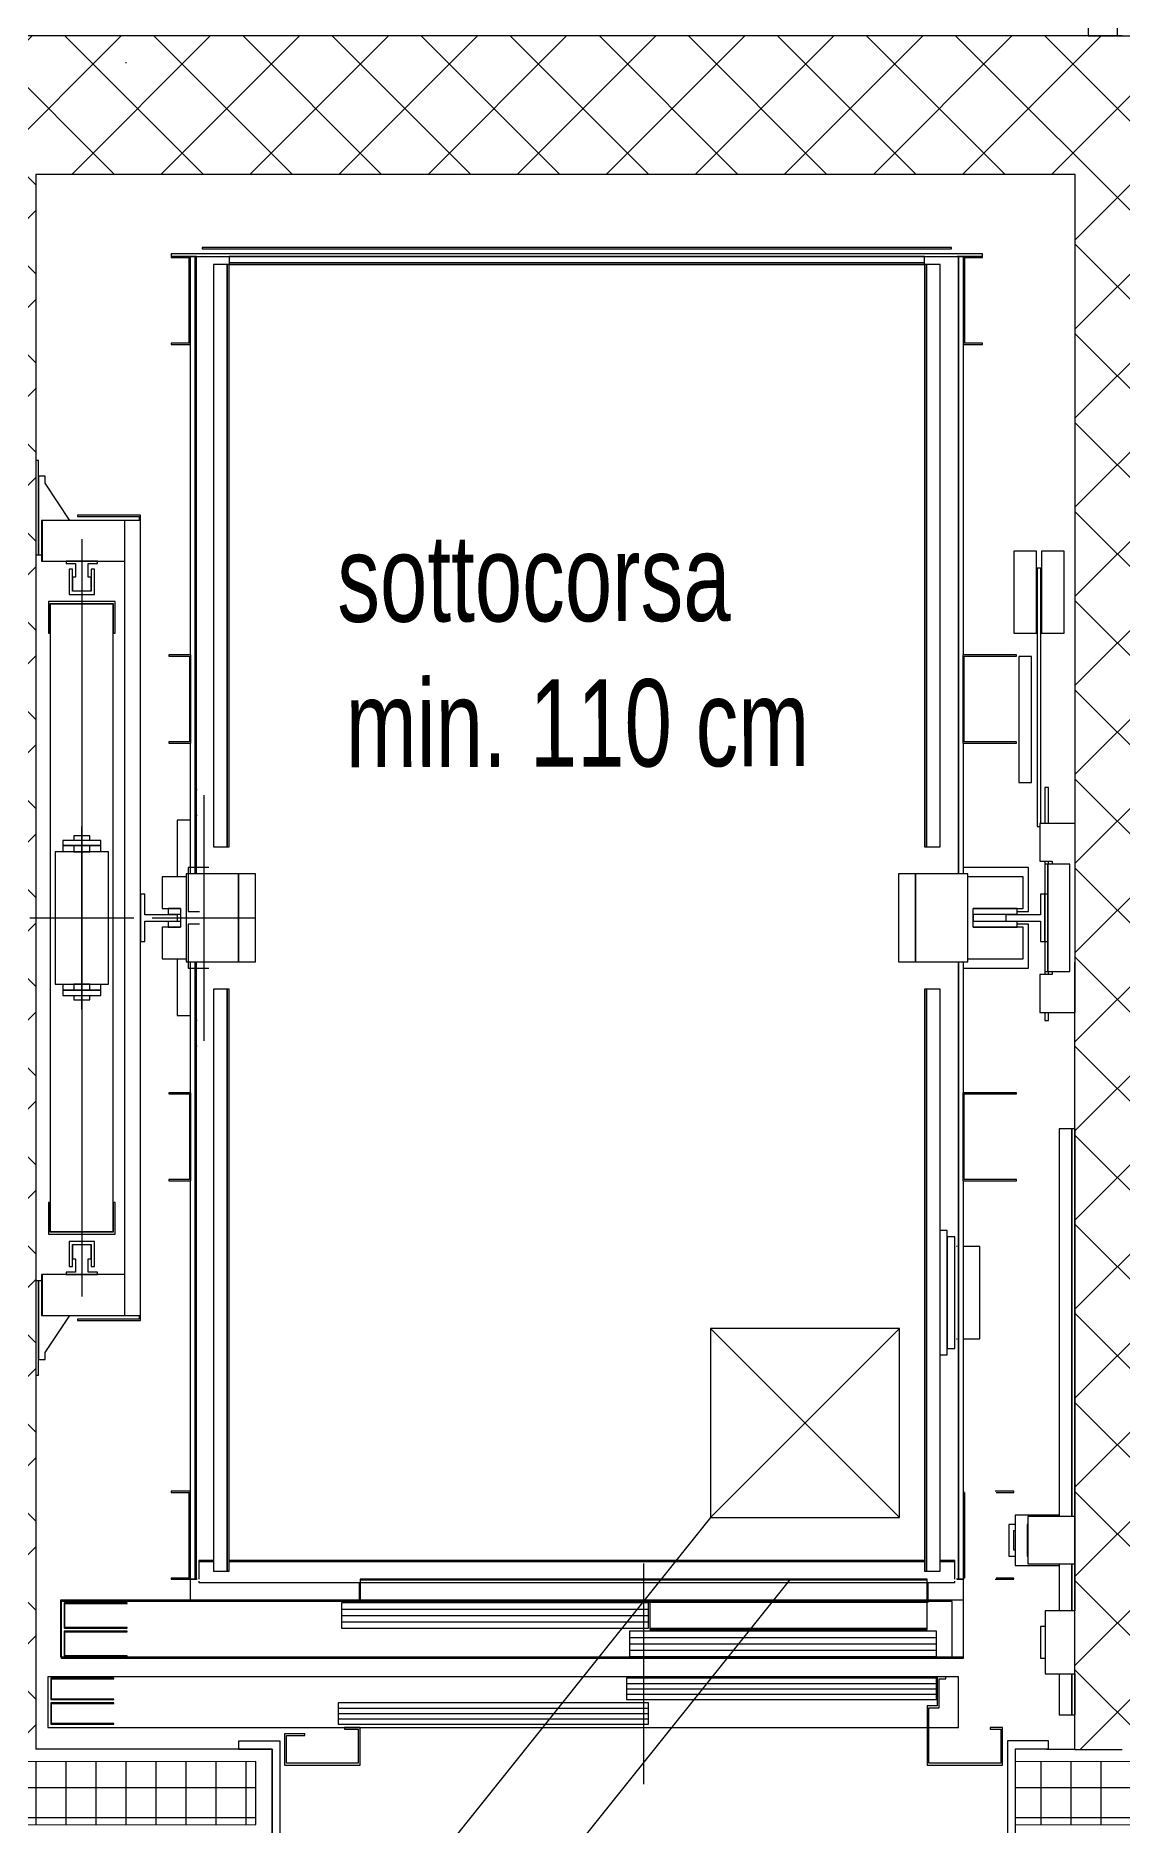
# Model space of a CAD drawing. Header units: millimetres. Extents: x -3782782348 to 131293, y -36553 to 57271.
# Drawn here: x 93692.6 to 93865.1, y 38409 to 38693 of the extents above; entities that cross this region are included whole.
import ezdxf

# ---------------------------------------------------------------- set-up
doc = ezdxf.new("R2010")
doc.units = ezdxf.units.MM
doc.header["$LTSCALE"] = 0.01
doc.layers.add('X_Ascensori', color=8, linetype='Continuous')
doc.layers.add('X_MURI', color=8, linetype='Continuous')
doc.styles.add('QUOTE', font='simplex.shx', dxfattribs={"width": 0.7})

# ---------------------------------------------------------------- blocks, each defined once
blk = doc.blocks.new('A$C7C63278F')
at = {"layer": 'X_Ascensori'}
for p, q in [((42367.25, 21653.65, 0), (42367.25, 21653.25, 0)), ((42496.05, 21653.65, 0), (42367.25, 21653.65, 0)), ((42367.25, 21653.25, 0), (42367.25, 21653.05, 0)), ((42370.25, 21653.25, 0), (42367.25, 21653.25, 0)), ((42367.25, 21653.25, 0), (42496.05, 21653.25, 0)), ((42367.25, 21653.05, 0), (42370.05, 21653.05, 0)), ((42370.05, 21653.05, 0), (42370.05, 21639.45, 0)), ((42370.25, 21639.25, 0), (42370.25, 21653.25, 0)), ((42371.05, 21653.25, 0), (42370.25, 21653.25, 0)), ((42370.25, 21653.25, 0), (42370.25, 21590, 0)), ((42371.05, 21555.25, 0), (42371.05, 21653.25, 0)), ((42371.25, 21653.25, 0), (42371.05, 21653.25, 0)), ((42371.05, 21653.25, 0), (42371.05, 21555.25, 0)), ((42371.25, 21555.25, 0), (42371.25, 21653.25, 0)), ((42372.15, 21654.65, 0), (42372.15, 21654.45, 0)), ((42491.15, 21654.65, 0), (42372.15, 21654.65, 0)), ((42372.15, 21654.45, 0), (42491.15, 21654.45, 0)), ((42486.85, 21653.25, 0), (42376.45, 21653.25, 0)), ((42376.45, 21653.25, 0), (42376.45, 21652.25, 0)), ((42486.85, 21652.25, 0), (42486.85, 21653.25, 0)), ((42491.15, 21654.45, 0), (42491.15, 21654.65, 0)), ((42492.25, 21653.25, 0), (42492.05, 21653.25, 0)), ((42493.05, 21653.25, 0), (42492.25, 21653.25, 0)), ((42492.25, 21653.25, 0), (42492.25, 21555.25, 0)), ((42492.25, 21555.25, 0), (42492.25, 21653.25, 0)), ((42496.05, 21653.25, 0), (42493.05, 21653.25, 0)), ((42493.05, 21653.25, 0), (42493.05, 21639.25, 0)), ((42493.05, 21590, 0), (42493.05, 21653.25, 0)), ((42493.25, 21653.05, 0), (42496.05, 21653.05, 0)), ((42493.25, 21639.45, 0), (42493.25, 21653.05, 0)), ((42496.05, 21653.25, 0), (42496.05, 21653.65, 0)), ((42496.05, 21653.05, 0), (42496.05, 21653.25, 0)), ((42376.15, 21651.95, 0), (42373.95, 21651.95, 0)), ((42373.95, 21651.95, 0), (42373.95, 21559.55, 0)), ((42376.15, 21559.55, 0), (42376.15, 21651.95, 0)), ((42376.45, 21651.95, 0), (42376.15, 21651.95, 0)), ((42376.15, 21651.95, 0), (42376.15, 21559.55, 0)), ((42376.45, 21652.25, 0), (42486.85, 21652.25, 0)), ((42486.85, 21652.25, 0), (42376.45, 21652.25, 0)), ((42376.45, 21652.25, 0), (42376.45, 21651.95, 0)), ((42376.45, 21559.55, 0), (42376.45, 21651.95, 0)), ((42376.45, 21651.95, 0), (42486.85, 21651.95, 0)), ((42486.85, 21651.95, 0), (42486.85, 21652.25, 0)), ((42487.15, 21651.95, 0), (42486.85, 21651.95, 0)), ((42486.85, 21651.95, 0), (42486.85, 21559.55, 0)), ((42489.35, 21651.95, 0), (42487.15, 21651.95, 0)), ((42487.15, 21651.95, 0), (42487.15, 21559.55, 0)), ((42487.15, 21559.55, 0), (42487.15, 21651.95, 0)), ((42489.35, 21559.55, 0), (42489.35, 21651.95, 0)), ((42367.25, 21639.45, 0), (42367.25, 21639.25, 0)), ((42370.05, 21639.45, 0), (42367.25, 21639.45, 0)), ((42367.25, 21639.25, 0), (42370.25, 21639.25, 0)), ((42493.05, 21639.25, 0), (42496.05, 21639.25, 0)), ((42496.05, 21639.45, 0), (42493.25, 21639.45, 0)), ((42496.05, 21639.25, 0), (42496.05, 21639.45, 0)), ((42345.75, 21620.85, 0), (42345.75, 21605.85, 0)), ((42346.15, 21620.85, 0), (42345.75, 21620.85, 0)), ((42346.15, 21605.85, 0), (42346.15, 21620.85, 0)), ((42347.25, 21618.35, 0), (42346.15, 21618.35, 0)), ((42346.15, 21618.35, 0), (42346.15, 21605.85, 0)), ((42347.25, 21617.25, 0), (42347.25, 21618.35, 0)), ((42351.16, 21611.35, 0), (42347.25, 21617.25, 0)), ((42346.65, 21611.35, 0), (42346.65, 21604.85, 0)), ((42346.75, 21611.35, 0), (42346.65, 21611.35, 0)), ((42359.85, 21611.35, 0), (42346.75, 21611.35, 0)), ((42346.75, 21611.35, 0), (42346.75, 21604.85, 0)), ((42352.35, 21612.15, 0), (42352.35, 21611.95, 0)), ((42362.35, 21612.15, 0), (42352.35, 21612.15, 0)), ((42352.35, 21611.95, 0), (42362.15, 21611.95, 0)), ((42362.35, 21611.35, 0), (42359.85, 21611.35, 0)), ((42359.85, 21611.35, 0), (42359.85, 21485.15, 0)), ((42362.15, 21611.95, 0), (42362.15, 21611.35, 0)), ((42362.35, 21611.35, 0), (42362.35, 21612.15, 0)), ((42362.35, 21485.15, 0), (42362.35, 21611.35, 0)), ((42353.05, 21608.35, 0), (42353.05, 21488.15, 0)), ((42345.75, 21605.85, 0), (42346.15, 21605.85, 0)), ((42346.15, 21605.85, 0), (42346.65, 21605.85, 0)), ((42346.65, 21604.85, 0), (42346.75, 21604.85, 0)), ((42346.75, 21604.85, 0), (42359.85, 21604.85, 0)), ((42353.05, 21604.85, 0), (42350.55, 21604.85, 0)), ((42350.55, 21604.85, 0), (42350.55, 21604.5, 0)), ((42355.55, 21604.85, 0), (42353.05, 21604.85, 0)), ((42355.55, 21604.5, 0), (42355.55, 21604.85, 0)), ((42504.64, 21606.45, 0), (42501.04, 21606.45, 0)), ((42501.04, 21606.45, 0), (42501.04, 21593.45, 0)), ((42504.64, 21593.45, 0), (42504.64, 21606.45, 0)), ((42505.44, 21606.45, 0), (42505.44, 21593.45, 0)), ((42509.04, 21606.45, 0), (42505.44, 21606.45, 0)), ((42509.04, 21593.45, 0), (42509.04, 21606.45, 0)), ((42350.55, 21604.5, 0), (42352.05, 21604.5, 0)), ((42351.55, 21603.6, 0), (42351.05, 21603.6, 0)), ((42351.05, 21603.6, 0), (42351.05, 21599.6, 0)), ((42351.55, 21600.1, 0), (42351.55, 21603.6, 0)), ((42352.05, 21602.35, 0), (42351.55, 21602.35, 0)), ((42351.55, 21602.35, 0), (42351.55, 21600.1, 0)), ((42352.05, 21604.5, 0), (42352.05, 21602.35, 0)), ((42354.05, 21604.5, 0), (42355.55, 21604.5, 0)), ((42354.05, 21602.35, 0), (42354.05, 21604.5, 0)), ((42354.55, 21602.35, 0), (42354.05, 21602.35, 0)), ((42355.05, 21603.6, 0), (42354.55, 21603.6, 0)), ((42354.55, 21603.6, 0), (42354.55, 21600.1, 0)), ((42354.55, 21600.1, 0), (42354.55, 21602.35, 0)), ((42355.05, 21599.6, 0), (42355.05, 21603.6, 0)), ((42504.74, 21603.75, 0), (42504.74, 21562.75, 0)), ((42505.34, 21603.75, 0), (42504.74, 21603.75, 0)), ((42505.34, 21563.25, 0), (42505.34, 21603.75, 0)), ((42351.05, 21599.6, 0), (42355.05, 21599.6, 0)), ((42354.55, 21600.1, 0), (42351.55, 21600.1, 0)), ((42358.35, 21598.45, 0), (42347.75, 21598.45, 0)), ((42347.75, 21598.45, 0), (42347.75, 21593.45, 0)), ((42348.05, 21598.15, 0), (42358.05, 21598.15, 0)), ((42348.05, 21593.45, 0), (42348.05, 21598.15, 0)), ((42358.05, 21598.05, 0), (42348.05, 21598.05, 0)), ((42348.05, 21598.05, 0), (42348.05, 21498.45, 0)), ((42358.05, 21598.15, 0), (42358.05, 21593.45, 0)), ((42358.05, 21498.45, 0), (42358.05, 21598.05, 0)), ((42358.35, 21593.45, 0), (42358.35, 21598.45, 0)), ((42347.75, 21593.45, 0), (42348.05, 21593.45, 0)), ((42358.05, 21593.45, 0), (42358.35, 21593.45, 0)), ((42501.04, 21593.45, 0), (42504.64, 21593.45, 0)), ((42505.44, 21593.45, 0), (42509.04, 21593.45, 0)), ((42366.85, 21590, 0), (42366.85, 21589.8, 0)), ((42370.35, 21590, 0), (42366.85, 21590, 0)), ((42366.85, 21589.8, 0), (42370.15, 21589.8, 0)), ((42370.15, 21589.8, 0), (42370.15, 21576.2, 0)), ((42370.35, 21576, 0), (42370.35, 21590, 0)), ((42501.44, 21590, 0), (42492.95, 21590, 0)), ((42492.95, 21590, 0), (42492.95, 21576, 0)), ((42493.15, 21589.8, 0), (42501.44, 21589.8, 0)), ((42493.15, 21576.2, 0), (42493.15, 21589.8, 0)), ((42501.44, 21589.8, 0), (42501.44, 21590, 0)), ((42503.84, 21589.75, 0), (42501.84, 21589.75, 0)), ((42501.84, 21589.75, 0), (42501.84, 21588.99, 0)), ((42501.84, 21588.99, 0), (42501.84, 21586.82, 0)), ((42503.84, 21588.99, 0), (42503.84, 21589.75, 0)), ((42503.84, 21586.82, 0), (42503.84, 21588.99, 0)), ((42501.84, 21586.82, 0), (42501.84, 21583.58, 0)), ((42503.84, 21583.58, 0), (42503.84, 21586.82, 0)), ((42501.84, 21583.58, 0), (42501.84, 21579.75, 0)), ((42503.84, 21579.75, 0), (42503.84, 21583.58, 0)), ((42501.84, 21579.75, 0), (42501.84, 21575.92, 0)), ((42503.84, 21575.92, 0), (42503.84, 21579.75, 0)), ((42366.85, 21576.2, 0), (42366.85, 21576, 0)), ((42370.15, 21576.2, 0), (42366.85, 21576.2, 0)), ((42366.85, 21576, 0), (42370.35, 21576, 0)), ((42370.25, 21576, 0), (42370.25, 21555.25, 0)), ((42492.95, 21576, 0), (42501.44, 21576, 0)), ((42493.05, 21555.25, 0), (42493.05, 21576, 0)), ((42501.44, 21576.2, 0), (42493.15, 21576.2, 0)), ((42501.44, 21576, 0), (42501.44, 21576.2, 0)), ((42501.84, 21575.92, 0), (42501.84, 21572.68, 0)), ((42503.84, 21572.68, 0), (42503.84, 21575.92, 0)), ((42501.84, 21572.68, 0), (42501.84, 21570.51, 0)), ((42503.84, 21570.51, 0), (42503.84, 21572.68, 0)), ((42371.35, 21568.55, 0), (42371.25, 21568.55, 0)), ((42501.84, 21570.51, 0), (42501.84, 21569.75, 0)), ((42501.84, 21569.75, 0), (42503.84, 21569.75, 0)), ((42503.84, 21569.75, 0), (42503.84, 21570.51, 0)), ((42506.54, 21568.95, 0), (42505.94, 21568.95, 0)), ((42505.94, 21568.95, 0), (42505.94, 21563.25, 0)), ((42506.54, 21563.25, 0), (42506.54, 21568.95, 0)), ((42372.45, 21528.75, 0), (42372.45, 21567.75, 0)), ((42353.05, 21533.75, 0), (42353.05, 21562.75, 0)), ((42368.53, 21563.75, 0), (42368.2, 21563.75, 0)), ((42368.2, 21563.75, 0), (42368.2, 21554.75, 0)), ((42369.45, 21563.75, 0), (42368.53, 21563.75, 0)), ((42370.25, 21563.75, 0), (42369.45, 21563.75, 0)), ((42371.25, 21564.55, 0), (42371.35, 21564.55, 0)), ((42504.74, 21562.75, 0), (42505.14, 21562.75, 0)), ((42505.14, 21563.25, 0), (42505.14, 21557.25, 0)), ((42510.74, 21563.25, 0), (42505.14, 21563.25, 0)), ((42510.74, 21533.25, 0), (42510.74, 21563.25, 0)), ((42356.05, 21560.55, 0), (42350.05, 21560.55, 0)), ((42350.05, 21560.55, 0), (42350.05, 21559.75, 0)), ((42350.05, 21559.75, 0), (42356.05, 21559.75, 0)), ((42351.8, 21559.75, 0), (42350.05, 21559.75, 0)), ((42350.05, 21559.75, 0), (42350.05, 21558.75, 0)), ((42351.9, 21561.25, 0), (42351.8, 21561.25, 0)), ((42351.8, 21561.25, 0), (42351.8, 21560.55, 0)), ((42351.9, 21559.75, 0), (42351.8, 21559.75, 0)), ((42351.8, 21559.75, 0), (42351.8, 21558.75, 0)), ((42351.8, 21559.75, 0), (42351.8, 21558.75, 0)), ((42352.17, 21561.25, 0), (42351.9, 21561.25, 0)), ((42352.17, 21559.75, 0), (42351.9, 21559.75, 0)), ((42352.58, 21561.25, 0), (42352.17, 21561.25, 0)), ((42352.58, 21559.75, 0), (42352.17, 21559.75, 0)), ((42353.05, 21561.25, 0), (42352.58, 21561.25, 0)), ((42353.05, 21559.75, 0), (42352.58, 21559.75, 0)), ((42353.53, 21561.25, 0), (42353.05, 21561.25, 0)), ((42353.53, 21559.75, 0), (42353.05, 21559.75, 0)), ((42353.94, 21561.25, 0), (42353.53, 21561.25, 0)), ((42353.94, 21559.75, 0), (42353.53, 21559.75, 0)), ((42354.21, 21561.25, 0), (42353.94, 21561.25, 0)), ((42354.21, 21559.75, 0), (42353.94, 21559.75, 0)), ((42354.3, 21561.25, 0), (42354.21, 21561.25, 0)), ((42354.3, 21559.75, 0), (42354.21, 21559.75, 0)), ((42354.3, 21560.55, 0), (42354.3, 21561.25, 0)), ((42354.3, 21558.75, 0), (42354.3, 21559.75, 0)), ((42354.3, 21558.75, 0), (42354.3, 21559.75, 0)), ((42356.05, 21559.75, 0), (42354.3, 21559.75, 0)), ((42356.05, 21559.75, 0), (42356.05, 21560.55, 0)), ((42356.05, 21558.75, 0), (42356.05, 21559.75, 0)), ((42373.95, 21559.55, 0), (42376.15, 21559.55, 0)), ((42376.15, 21559.55, 0), (42376.45, 21559.55, 0)), ((42486.85, 21559.55, 0), (42487.15, 21559.55, 0)), ((42487.15, 21559.55, 0), (42489.35, 21559.55, 0)), ((42349.13, 21558.75, 0), (42348.8, 21558.75, 0)), ((42348.8, 21558.75, 0), (42348.8, 21537.75, 0)), ((42350.05, 21558.75, 0), (42349.13, 21558.75, 0)), ((42351.43, 21558.75, 0), (42350.05, 21558.75, 0)), ((42353.05, 21558.75, 0), (42351.43, 21558.75, 0)), ((42351.8, 21558.75, 0), (42351.9, 21558.75, 0)), ((42351.9, 21558.75, 0), (42352.17, 21558.75, 0)), ((42352.17, 21558.75, 0), (42352.58, 21558.75, 0)), ((42352.58, 21558.75, 0), (42353.05, 21558.75, 0)), ((42353.05, 21558.75, 0), (42353.53, 21558.75, 0)), ((42354.68, 21558.75, 0), (42353.05, 21558.75, 0)), ((42353.53, 21558.75, 0), (42353.94, 21558.75, 0)), ((42353.94, 21558.75, 0), (42354.21, 21558.75, 0)), ((42354.21, 21558.75, 0), (42354.3, 21558.75, 0)), ((42356.06, 21558.75, 0), (42354.68, 21558.75, 0)), ((42356.98, 21558.75, 0), (42356.06, 21558.75, 0)), ((42357.3, 21558.75, 0), (42356.98, 21558.75, 0)), ((42357.3, 21537.75, 0), (42357.3, 21558.75, 0)), ((42505.14, 21557.25, 0), (42507.14, 21557.25, 0)), ((42505.94, 21557.25, 0), (42505.94, 21556.75, 0)), ((42506.44, 21556.75, 0), (42505.94, 21556.75, 0)), ((42505.94, 21556.75, 0), (42505.94, 21552, 0)), ((42509.94, 21556.75, 0), (42506.44, 21556.75, 0)), ((42506.44, 21556.75, 0), (42506.44, 21539.75, 0)), ((42506.44, 21552, 0), (42506.44, 21556.75, 0)), ((42506.54, 21556.75, 0), (42506.54, 21557.25, 0)), ((42507.14, 21557.25, 0), (42507.14, 21556.75, 0)), ((42509.94, 21539.75, 0), (42509.94, 21556.75, 0)), ((42365.8, 21554.75, 0), (42365.8, 21549.75, 0)), ((42369.6, 21554.75, 0), (42365.8, 21554.75, 0)), ((42377.9, 21555.25, 0), (42369.6, 21555.25, 0)), ((42369.6, 21555.25, 0), (42369.6, 21541.25, 0)), ((42369.94, 21556.25, 0), (42369.94, 21549.25, 0)), ((42373.19, 21556.25, 0), (42369.94, 21556.25, 0)), ((42377.9, 21541.25, 0), (42377.9, 21555.25, 0)), ((42380.6, 21555.25, 0), (42377.9, 21555.25, 0)), ((42377.9, 21555.25, 0), (42377.9, 21541.25, 0)), ((42380.6, 21541.25, 0), (42380.6, 21555.25, 0)), ((42485.4, 21555.25, 0), (42482.7, 21555.25, 0)), ((42482.7, 21555.25, 0), (42482.7, 21541.25, 0)), ((42493.7, 21555.25, 0), (42485.4, 21555.25, 0)), ((42485.4, 21555.25, 0), (42485.4, 21541.25, 0)), ((42485.4, 21541.25, 0), (42485.4, 21555.25, 0)), ((42503.34, 21556.25, 0), (42493.05, 21556.25, 0)), ((42502.49, 21554.75, 0), (42493.69, 21554.75, 0)), ((42493.7, 21541.25, 0), (42493.7, 21555.25, 0)), ((42502.49, 21549.75, 0), (42502.49, 21554.75, 0)), ((42503.34, 21549.25, 0), (42503.34, 21556.25, 0)), ((42363.05, 21552, 0), (42362.35, 21552, 0)), ((42362.35, 21552, 0), (42362.35, 21544.5, 0)), ((42363.05, 21548.75, 0), (42363.05, 21552, 0)), ((42505.94, 21552, 0), (42505.24, 21552, 0)), ((42505.24, 21552, 0), (42505.24, 21548.75, 0)), ((42505.94, 21544.5, 0), (42505.94, 21552, 0)), ((42506.44, 21552, 0), (42505.94, 21552, 0)), ((42505.94, 21552, 0), (42505.94, 21544.5, 0)), ((42506.44, 21544.5, 0), (42506.44, 21552, 0)), ((42344.8, 21548.25, 0), (42361.3, 21548.25, 0)), ((42368.2, 21548.75, 0), (42363.05, 21548.75, 0)), ((42364.2, 21548.25, 0), (42380.7, 21548.25, 0)), ((42365.8, 21549.75, 0), (42368.7, 21549.75, 0)), ((42368.7, 21549.75, 0), (42366.75, 21549.75, 0)), ((42366.75, 21549.75, 0), (42366.75, 21548.85, 0)), ((42366.75, 21548.85, 0), (42368.7, 21548.85, 0)), ((42368.2, 21548.85, 0), (42368.2, 21547.65, 0)), ((42368.7, 21549.75, 0), (42368.7, 21546.75, 0)), ((42369.94, 21549.25, 0), (42371.74, 21549.25, 0)), ((42494.59, 21546.75, 0), (42494.59, 21549.75, 0)), ((42494.59, 21549.75, 0), (42502.49, 21549.75, 0)), ((42501.54, 21549.75, 0), (42494.59, 21549.75, 0)), ((42494.59, 21548.85, 0), (42501.54, 21548.85, 0)), ((42494.64, 21547.65, 0), (42494.64, 21548.85, 0)), ((42505.24, 21548.75, 0), (42499.74, 21548.75, 0)), ((42499.74, 21548.75, 0), (42499.74, 21547.75, 0)), ((42501.54, 21548.85, 0), (42501.54, 21549.75, 0)), ((42501.54, 21549.25, 0), (42503.34, 21549.25, 0)), ((42363.05, 21547.75, 0), (42368.2, 21547.75, 0)), ((42363.05, 21544.5, 0), (42363.05, 21547.75, 0)), ((42365.8, 21546.75, 0), (42365.8, 21541.75, 0)), ((42368.7, 21546.75, 0), (42365.8, 21546.75, 0)), ((42368.7, 21547.65, 0), (42366.75, 21547.65, 0)), ((42366.75, 21547.65, 0), (42366.75, 21546.75, 0)), ((42366.75, 21546.75, 0), (42368.7, 21546.75, 0)), ((42369.94, 21547.25, 0), (42369.94, 21540.25, 0)), ((42371.74, 21547.25, 0), (42369.94, 21547.25, 0)), ((42501.54, 21547.65, 0), (42494.59, 21547.65, 0)), ((42502.49, 21546.75, 0), (42494.59, 21546.75, 0)), ((42494.59, 21546.75, 0), (42501.54, 21546.75, 0)), ((42499.74, 21547.75, 0), (42505.24, 21547.75, 0)), ((42501.54, 21546.75, 0), (42501.54, 21547.65, 0)), ((42503.34, 21547.25, 0), (42501.54, 21547.25, 0)), ((42502.49, 21541.75, 0), (42502.49, 21546.75, 0)), ((42503.34, 21540.25, 0), (42503.34, 21547.25, 0)), ((42505.24, 21547.75, 0), (42505.24, 21544.5, 0)), ((42362.35, 21544.5, 0), (42363.05, 21544.5, 0)), ((42505.24, 21544.5, 0), (42505.94, 21544.5, 0)), ((42505.94, 21544.5, 0), (42505.94, 21539.75, 0)), ((42505.94, 21544.5, 0), (42506.44, 21544.5, 0)), ((42506.44, 21539.75, 0), (42506.44, 21544.5, 0)), ((42365.8, 21541.75, 0), (42369.6, 21541.75, 0)), ((42368.2, 21541.75, 0), (42368.2, 21532.75, 0)), ((42369.6, 21541.25, 0), (42377.9, 21541.25, 0)), ((42369.94, 21540.25, 0), (42373.19, 21540.25, 0)), ((42370.25, 21541.25, 0), (42370.25, 21520.5, 0)), ((42371.05, 21443.25, 0), (42371.05, 21541.25, 0)), ((42371.05, 21541.25, 0), (42371.05, 21443.25, 0)), ((42371.25, 21443.25, 0), (42371.25, 21541.25, 0)), ((42377.9, 21541.25, 0), (42380.6, 21541.25, 0)), ((42482.7, 21541.25, 0), (42485.4, 21541.25, 0)), ((42485.4, 21541.25, 0), (42493.7, 21541.25, 0)), ((42492.25, 21541.25, 0), (42492.25, 21443.25, 0)), ((42492.25, 21443.25, 0), (42492.25, 21541.25, 0)), ((42493.05, 21520.5, 0), (42493.05, 21541.25, 0)), ((42493.05, 21540.25, 0), (42503.34, 21540.25, 0)), ((42493.69, 21541.75, 0), (42502.49, 21541.75, 0)), ((42505.94, 21539.75, 0), (42506.44, 21539.75, 0)), ((42505.94, 21539.75, 0), (42505.94, 21539.25, 0)), ((42506.44, 21539.75, 0), (42509.94, 21539.75, 0)), ((42506.54, 21539.25, 0), (42506.54, 21539.75, 0)), ((42507.14, 21539.75, 0), (42507.14, 21539.25, 0)), ((42348.8, 21537.75, 0), (42349.13, 21537.75, 0)), ((42349.13, 21537.75, 0), (42350.05, 21537.75, 0)), ((42350.05, 21537.75, 0), (42351.43, 21537.75, 0)), ((42350.05, 21537.75, 0), (42350.05, 21536.75, 0)), ((42350.05, 21536.75, 0), (42351.8, 21536.75, 0)), ((42356.05, 21536.75, 0), (42350.05, 21536.75, 0)), ((42350.05, 21536.75, 0), (42350.05, 21535.95, 0)), ((42351.43, 21537.75, 0), (42353.05, 21537.75, 0)), ((42351.9, 21537.75, 0), (42351.8, 21537.75, 0)), ((42351.8, 21537.75, 0), (42351.8, 21536.75, 0)), ((42351.8, 21537.75, 0), (42351.8, 21536.75, 0)), ((42351.8, 21536.75, 0), (42351.9, 21536.75, 0)), ((42352.17, 21537.75, 0), (42351.9, 21537.75, 0)), ((42351.9, 21536.75, 0), (42352.17, 21536.75, 0)), ((42352.58, 21537.75, 0), (42352.17, 21537.75, 0)), ((42352.17, 21536.75, 0), (42352.58, 21536.75, 0)), ((42353.05, 21537.75, 0), (42352.58, 21537.75, 0)), ((42352.58, 21536.75, 0), (42353.05, 21536.75, 0)), ((42353.53, 21537.75, 0), (42353.05, 21537.75, 0)), ((42353.05, 21537.75, 0), (42354.68, 21537.75, 0)), ((42353.05, 21536.75, 0), (42353.53, 21536.75, 0)), ((42353.94, 21537.75, 0), (42353.53, 21537.75, 0)), ((42353.53, 21536.75, 0), (42353.94, 21536.75, 0)), ((42354.21, 21537.75, 0), (42353.94, 21537.75, 0)), ((42353.94, 21536.75, 0), (42354.21, 21536.75, 0)), ((42354.3, 21537.75, 0), (42354.21, 21537.75, 0)), ((42354.21, 21536.75, 0), (42354.3, 21536.75, 0)), ((42354.3, 21536.75, 0), (42354.3, 21537.75, 0)), ((42354.3, 21536.75, 0), (42354.3, 21537.75, 0)), ((42354.3, 21536.75, 0), (42356.05, 21536.75, 0)), ((42354.68, 21537.75, 0), (42356.06, 21537.75, 0)), ((42356.05, 21536.75, 0), (42356.05, 21537.75, 0)), ((42356.05, 21535.95, 0), (42356.05, 21536.75, 0)), ((42356.06, 21537.75, 0), (42356.98, 21537.75, 0)), ((42356.98, 21537.75, 0), (42357.3, 21537.75, 0)), ((42376.15, 21536.95, 0), (42373.95, 21536.95, 0)), ((42373.95, 21536.95, 0), (42373.95, 21444.55, 0)), ((42376.15, 21444.55, 0), (42376.15, 21536.95, 0)), ((42376.45, 21536.95, 0), (42376.15, 21536.95, 0)), ((42376.15, 21536.95, 0), (42376.15, 21444.55, 0)), ((42376.45, 21444.55, 0), (42376.45, 21536.95, 0)), ((42487.15, 21536.95, 0), (42486.85, 21536.95, 0)), ((42486.85, 21536.95, 0), (42486.85, 21444.55, 0)), ((42489.35, 21536.95, 0), (42487.15, 21536.95, 0)), ((42487.15, 21536.95, 0), (42487.15, 21444.55, 0)), ((42487.15, 21444.55, 0), (42487.15, 21536.95, 0)), ((42489.35, 21444.55, 0), (42489.35, 21536.95, 0)), ((42505.14, 21539.25, 0), (42505.14, 21533.25, 0)), ((42507.14, 21539.25, 0), (42505.14, 21539.25, 0)), ((42350.05, 21535.95, 0), (42356.05, 21535.95, 0)), ((42351.8, 21535.95, 0), (42351.8, 21535.25, 0)), ((42351.8, 21535.25, 0), (42351.9, 21535.25, 0)), ((42351.9, 21535.25, 0), (42352.17, 21535.25, 0)), ((42352.17, 21535.25, 0), (42352.58, 21535.25, 0)), ((42352.58, 21535.25, 0), (42353.05, 21535.25, 0)), ((42353.05, 21535.25, 0), (42353.53, 21535.25, 0)), ((42353.53, 21535.25, 0), (42353.94, 21535.25, 0)), ((42353.94, 21535.25, 0), (42354.21, 21535.25, 0)), ((42354.21, 21535.25, 0), (42354.3, 21535.25, 0)), ((42354.3, 21535.25, 0), (42354.3, 21535.95, 0)), ((42368.2, 21532.75, 0), (42368.53, 21532.75, 0)), ((42368.53, 21532.75, 0), (42369.45, 21532.75, 0)), ((42369.45, 21532.75, 0), (42370.25, 21532.75, 0)), ((42371.35, 21531.95, 0), (42371.25, 21531.95, 0)), ((42505.14, 21533.25, 0), (42510.74, 21533.25, 0)), ((42505.94, 21533.25, 0), (42505.94, 21531.95, 0)), ((42505.94, 21531.95, 0), (42506.54, 21531.95, 0)), ((42506.54, 21531.95, 0), (42506.54, 21533.25, 0)), ((42371.25, 21527.95, 0), (42371.35, 21527.95, 0)), ((42366.85, 21520.5, 0), (42366.85, 21520.3, 0)), ((42370.35, 21520.5, 0), (42366.85, 21520.5, 0)), ((42366.85, 21520.3, 0), (42370.15, 21520.3, 0)), ((42370.15, 21520.3, 0), (42370.15, 21506.7, 0)), ((42370.35, 21506.5, 0), (42370.35, 21520.5, 0)), ((42501.44, 21520.5, 0), (42492.95, 21520.5, 0)), ((42492.95, 21520.5, 0), (42492.95, 21506.5, 0)), ((42493.15, 21520.3, 0), (42501.44, 21520.3, 0)), ((42493.15, 21506.7, 0), (42493.15, 21520.3, 0)), ((42501.44, 21520.3, 0), (42501.44, 21520.5, 0)), ((42508.31, 21514.75, 0), (42508.24, 21514.75, 0)), ((42508.24, 21514.75, 0), (42508.24, 21453.2, 0)), ((42508.53, 21514.75, 0), (42508.31, 21514.75, 0)), ((42508.85, 21514.75, 0), (42508.53, 21514.75, 0)), ((42509.24, 21514.75, 0), (42508.85, 21514.75, 0)), ((42509.62, 21514.75, 0), (42509.24, 21514.75, 0)), ((42509.94, 21514.75, 0), (42509.62, 21514.75, 0)), ((42510.16, 21514.75, 0), (42509.94, 21514.75, 0)), ((42510.24, 21514.75, 0), (42510.16, 21514.75, 0)), ((42510.74, 21514.75, 0), (42510.24, 21514.75, 0)), ((42510.24, 21514.75, 0), (42510.24, 21453.2, 0)), ((42510.24, 21453.2, 0), (42510.24, 21514.75, 0)), ((42510.74, 21453.2, 0), (42510.74, 21514.75, 0)), ((42366.85, 21506.7, 0), (42366.85, 21506.5, 0)), ((42370.15, 21506.7, 0), (42366.85, 21506.7, 0)), ((42366.85, 21506.5, 0), (42370.35, 21506.5, 0)), ((42370.25, 21506.5, 0), (42370.25, 21443.25, 0)), ((42492.95, 21506.5, 0), (42501.44, 21506.5, 0)), ((42493.05, 21443.25, 0), (42493.05, 21506.5, 0)), ((42501.44, 21506.7, 0), (42493.15, 21506.7, 0)), ((42501.44, 21506.5, 0), (42501.44, 21506.7, 0)), ((42347.75, 21503.05, 0), (42347.75, 21498.05, 0)), ((42348.05, 21503.05, 0), (42347.75, 21503.05, 0)), ((42348.05, 21498.35, 0), (42348.05, 21503.05, 0)), ((42358.05, 21503.05, 0), (42358.05, 21498.35, 0)), ((42358.35, 21503.05, 0), (42358.05, 21503.05, 0)), ((42358.35, 21498.05, 0), (42358.35, 21503.05, 0)), ((42347.75, 21498.05, 0), (42358.35, 21498.05, 0)), ((42348.05, 21498.45, 0), (42358.05, 21498.45, 0)), ((42358.05, 21498.35, 0), (42348.05, 21498.35, 0)), ((42351.05, 21496.9, 0), (42351.05, 21492.9, 0)), ((42355.05, 21496.9, 0), (42351.05, 21496.9, 0)), ((42355.05, 21492.9, 0), (42355.05, 21496.9, 0)), ((42490.45, 21498.6, 0), (42489.35, 21498.6, 0)), ((42490.45, 21478.9, 0), (42490.45, 21498.6, 0)), ((42491.65, 21497.6, 0), (42490.45, 21497.6, 0)), ((42490.45, 21497.6, 0), (42490.45, 21479.9, 0)), ((42491.65, 21479.9, 0), (42491.65, 21497.6, 0)), ((42351.55, 21496.4, 0), (42351.55, 21494.15, 0)), ((42351.55, 21492.9, 0), (42351.55, 21496.4, 0)), ((42351.55, 21496.4, 0), (42354.55, 21496.4, 0)), ((42351.55, 21494.15, 0), (42352.05, 21494.15, 0)), ((42352.05, 21494.15, 0), (42352.05, 21492, 0)), ((42354.05, 21494.15, 0), (42354.55, 21494.15, 0)), ((42354.05, 21492, 0), (42354.05, 21494.15, 0)), ((42354.55, 21494.15, 0), (42354.55, 21496.4, 0)), ((42354.55, 21496.4, 0), (42354.55, 21492.9, 0)), ((42492.05, 21496.1, 0), (42491.95, 21496.1, 0)), ((42492.05, 21496.1, 0), (42491.95, 21496.1, 0)), ((42492.05, 21496.1, 0), (42491.95, 21496.1, 0)), ((42495.65, 21496.1, 0), (42493.05, 21496.1, 0)), ((42495.65, 21496.1, 0), (42493.05, 21496.1, 0)), ((42495.65, 21496.1, 0), (42493.05, 21496.1, 0)), ((42495.65, 21481.4, 0), (42495.65, 21496.1, 0)), ((42495.65, 21481.4, 0), (42495.65, 21496.1, 0)), ((42495.65, 21481.4, 0), (42495.65, 21496.1, 0)), ((42346.65, 21491.65, 0), (42346.65, 21485.15, 0)), ((42346.75, 21491.65, 0), (42346.65, 21491.65, 0)), ((42346.75, 21491.65, 0), (42346.75, 21485.15, 0)), ((42359.85, 21491.65, 0), (42346.75, 21491.65, 0)), ((42352.05, 21492, 0), (42350.55, 21492, 0)), ((42350.55, 21492, 0), (42350.55, 21491.65, 0)), ((42350.55, 21491.65, 0), (42353.05, 21491.65, 0)), ((42351.05, 21492.9, 0), (42351.55, 21492.9, 0)), ((42353.05, 21491.65, 0), (42355.55, 21491.65, 0)), ((42355.55, 21492, 0), (42354.05, 21492, 0)), ((42354.55, 21492.9, 0), (42355.05, 21492.9, 0)), ((42355.55, 21491.65, 0), (42355.55, 21492, 0)), ((42345.75, 21490.65, 0), (42345.75, 21475.65, 0)), ((42346.15, 21490.65, 0), (42345.75, 21490.65, 0)), ((42346.15, 21490.65, 0), (42346.15, 21478.15, 0)), ((42346.65, 21490.65, 0), (42346.15, 21490.65, 0)), ((42346.15, 21475.65, 0), (42346.15, 21490.65, 0)), ((42346.65, 21485.15, 0), (42346.75, 21485.15, 0)), ((42346.75, 21485.15, 0), (42359.85, 21485.15, 0)), ((42347.25, 21479.25, 0), (42351.16, 21485.15, 0)), ((42362.15, 21484.55, 0), (42352.35, 21484.55, 0)), ((42352.35, 21484.55, 0), (42352.35, 21484.35, 0)), ((42352.35, 21484.35, 0), (42362.35, 21484.35, 0)), ((42359.85, 21485.15, 0), (42362.35, 21485.15, 0)), ((42362.15, 21485.15, 0), (42362.15, 21484.55, 0)), ((42362.35, 21484.35, 0), (42362.35, 21485.15, 0)), ((42490.45, 21479.9, 0), (42491.65, 21479.9, 0)), ((42491.95, 21481.4, 0), (42492.05, 21481.4, 0)), ((42491.95, 21481.4, 0), (42492.05, 21481.4, 0)), ((42491.95, 21481.4, 0), (42492.05, 21481.4, 0)), ((42493.05, 21481.4, 0), (42495.65, 21481.4, 0)), ((42493.05, 21481.4, 0), (42495.65, 21481.4, 0)), ((42493.05, 21481.4, 0), (42495.65, 21481.4, 0)), ((42346.15, 21478.15, 0), (42347.25, 21478.15, 0)), ((42347.25, 21478.15, 0), (42347.25, 21479.25, 0)), ((42489.35, 21478.9, 0), (42490.45, 21478.9, 0)), ((42345.75, 21475.65, 0), (42346.15, 21475.65, 0)), ((42367.25, 21457.25, 0), (42367.25, 21457.05, 0)), ((42370.25, 21457.25, 0), (42367.25, 21457.25, 0)), ((42367.25, 21457.05, 0), (42370.05, 21457.05, 0)), ((42370.05, 21457.05, 0), (42370.05, 21443.45, 0)), ((42370.25, 21443.25, 0), (42370.25, 21457.25, 0)), ((42493.05, 21457.25, 0), (42493.05, 21443.25, 0)), ((42493.25, 21443.45, 0), (42493.25, 21457.05, 0)), ((42501.04, 21457.25, 0), (42498.04, 21457.25, 0)), ((42498.24, 21457.05, 0), (42501.04, 21457.05, 0)), ((42501.04, 21457.05, 0), (42501.04, 21457.25, 0)), ((42500.24, 21451.95, 0), (42500.24, 21451.76, 0)), ((42501.24, 21451.95, 0), (42500.24, 21451.95, 0)), ((42500.24, 21451.76, 0), (42500.24, 21451.22, 0)), ((42508.24, 21453.45, 0), (42501.24, 21453.45, 0)), ((42501.24, 21453.45, 0), (42501.24, 21445.45, 0)), ((42503.14, 21451.95, 0), (42503.14, 21451.76, 0)), ((42503.24, 21451.95, 0), (42503.14, 21451.95, 0)), ((42503.14, 21451.76, 0), (42503.14, 21451.22, 0)), ((42510.74, 21453.2, 0), (42503.24, 21453.2, 0)), ((42503.24, 21453.2, 0), (42503.24, 21445.7, 0)), ((42503.24, 21451.76, 0), (42503.24, 21451.95, 0)), ((42503.24, 21451.22, 0), (42503.24, 21451.76, 0)), ((42510.74, 21445.7, 0), (42510.74, 21453.2, 0)), ((42500.24, 21451.22, 0), (42500.24, 21450.41, 0)), ((42500.24, 21450.41, 0), (42500.24, 21449.45, 0)), ((42500.24, 21449.45, 0), (42500.24, 21448.49, 0)), ((42500.24, 21448.49, 0), (42500.24, 21447.68, 0)), ((42500.99, 21450.95, 0), (42500.99, 21450.84, 0)), ((42501.24, 21450.95, 0), (42500.99, 21450.95, 0)), ((42500.99, 21450.84, 0), (42500.99, 21450.51, 0)), ((42500.99, 21450.51, 0), (42500.99, 21450.02, 0)), ((42500.99, 21450.02, 0), (42500.99, 21449.45, 0)), ((42500.99, 21449.45, 0), (42500.99, 21448.88, 0)), ((42500.99, 21448.88, 0), (42500.99, 21448.39, 0)), ((42503.14, 21451.22, 0), (42503.14, 21450.41, 0)), ((42503.14, 21450.41, 0), (42503.14, 21449.45, 0)), ((42503.14, 21449.45, 0), (42503.14, 21448.49, 0)), ((42503.14, 21448.49, 0), (42503.14, 21447.68, 0)), ((42503.24, 21450.41, 0), (42503.24, 21451.22, 0)), ((42503.24, 21449.45, 0), (42503.24, 21450.41, 0)), ((42503.24, 21448.49, 0), (42503.24, 21449.45, 0)), ((42503.24, 21447.68, 0), (42503.24, 21448.49, 0)), ((42371.65, 21446.25, 0), (42371.65, 21446.1, 0)), ((42373.95, 21446.25, 0), (42371.65, 21446.25, 0)), ((42371.65, 21446.1, 0), (42371.65, 21443.25, 0)), ((42373.95, 21446.1, 0), (42371.65, 21446.1, 0)), ((42371.65, 21446.1, 0), (42373.95, 21446.1, 0)), ((42486.85, 21446.25, 0), (42376.45, 21446.25, 0)), ((42486.85, 21446.1, 0), (42376.45, 21446.1, 0)), ((42376.45, 21446.1, 0), (42486.85, 21446.1, 0)), ((42442.25, 21445.75, 0), (42442.25, 21410.75, 0)), ((42491.65, 21446.25, 0), (42489.35, 21446.25, 0)), ((42491.65, 21446.1, 0), (42489.35, 21446.1, 0)), ((42489.35, 21446.1, 0), (42491.65, 21446.1, 0)), ((42491.65, 21446.1, 0), (42491.65, 21446.25, 0)), ((42491.65, 21443.25, 0), (42491.65, 21446.1, 0)), ((42500.24, 21447.68, 0), (42500.24, 21447.14, 0)), ((42500.24, 21447.14, 0), (42500.24, 21446.95, 0)), ((42500.24, 21446.95, 0), (42501.24, 21446.95, 0)), ((42500.99, 21448.39, 0), (42500.99, 21448.07, 0)), ((42500.99, 21448.07, 0), (42500.99, 21447.95, 0)), ((42500.99, 21447.95, 0), (42501.24, 21447.95, 0)), ((42503.14, 21447.68, 0), (42503.14, 21447.14, 0)), ((42503.14, 21447.14, 0), (42503.14, 21446.95, 0)), ((42503.14, 21446.95, 0), (42503.24, 21446.95, 0)), ((42503.24, 21447.14, 0), (42503.24, 21447.68, 0)), ((42503.24, 21446.95, 0), (42503.24, 21447.14, 0)), ((42503.24, 21445.7, 0), (42510.74, 21445.7, 0)), ((42508.24, 21445.7, 0), (42508.24, 21438.25, 0)), ((42510.24, 21445.7, 0), (42510.24, 21438.25, 0)), ((42510.24, 21438.25, 0), (42510.24, 21445.7, 0)), ((42510.74, 21438.25, 0), (42510.74, 21445.7, 0)), ((42367.25, 21443.45, 0), (42367.25, 21443.25, 0)), ((42370.05, 21443.45, 0), (42367.25, 21443.45, 0)), ((42367.25, 21443.25, 0), (42370.25, 21443.25, 0)), ((42371.35, 21443.25, 0), (42370.25, 21443.25, 0)), ((42370.25, 21443.25, 0), (42370.25, 21439.75, 0)), ((42370.25, 21443.25, 0), (42371.05, 21443.25, 0)), ((42371.05, 21443.25, 0), (42371.25, 21443.25, 0)), ((42371.65, 21442.95, 0), (42371.65, 21442.75, 0)), ((42373.95, 21444.55, 0), (42376.15, 21444.55, 0)), ((42376.15, 21444.55, 0), (42376.45, 21444.55, 0)), ((42397.25, 21443.3, 0), (42397.25, 21443.15, 0)), ((42487.25, 21443.3, 0), (42397.25, 21443.3, 0)), ((42397.25, 21443.15, 0), (42397.25, 21439.8, 0)), ((42487.25, 21443.15, 0), (42397.25, 21443.15, 0)), ((42397.25, 21443.15, 0), (42487.25, 21443.15, 0)), ((42486.85, 21444.55, 0), (42487.15, 21444.55, 0)), ((42487.15, 21444.55, 0), (42489.35, 21444.55, 0)), ((42487.25, 21443.15, 0), (42487.25, 21443.3, 0)), ((42487.25, 21439.8, 0), (42487.25, 21443.15, 0)), ((42491.65, 21442.75, 0), (42491.65, 21442.95, 0)), ((42493.05, 21443.25, 0), (42491.95, 21443.25, 0)), ((42492.05, 21443.25, 0), (42492.25, 21443.25, 0)), ((42492.25, 21443.25, 0), (42493.05, 21443.25, 0)), ((42493.05, 21430.75, 0), (42493.05, 21443.25, 0)), ((42498.04, 21443.25, 0), (42501.04, 21443.25, 0)), ((42501.04, 21443.45, 0), (42498.24, 21443.45, 0)), ((42501.04, 21443.25, 0), (42501.04, 21443.45, 0)), ((42501.24, 21445.45, 0), (42508.24, 21445.45, 0)), ((42371.65, 21442.75, 0), (42491.65, 21442.75, 0)), ((42397.1, 21442.75, 0), (42397.1, 21439.6, 0)), ((42487.4, 21439.6, 0), (42487.4, 21442.75, 0)), ((42349.65, 21439.95, 0), (42349.65, 21430.95, 0)), ((42493.05, 21439.95, 0), (42349.65, 21439.95, 0)), ((42397.1, 21439.75, 0), (42349.75, 21439.75, 0)), ((42349.75, 21439.75, 0), (42349.75, 21430.75, 0)), ((42360.25, 21439.5, 0), (42350.25, 21439.5, 0)), ((42350.25, 21439.5, 0), (42350.25, 21435.5, 0)), ((42350.35, 21439.4, 0), (42360.25, 21439.4, 0)), ((42350.35, 21435.6, 0), (42350.35, 21439.4, 0)), ((42360.25, 21439.4, 0), (42360.25, 21439.5, 0)), ((42394.25, 21438.5, 0), (42443, 21438.5, 0)), ((42394.25, 21437.5, 0), (42443, 21437.5, 0)), ((42443, 21439.5, 0), (42394.26, 21439.5, 0)), ((42394.26, 21439.5, 0), (42394.26, 21435.5, 0)), ((42397.1, 21439.6, 0), (42443.25, 21439.6, 0)), ((42397.25, 21439.8, 0), (42487.25, 21439.8, 0)), ((42443, 21435.5, 0), (42443, 21439.5, 0)), ((42487.25, 21439.8, 0), (42443.25, 21439.8, 0)), ((42443.25, 21439.8, 0), (42443.25, 21439.65, 0)), ((42443.25, 21439.65, 0), (42487.25, 21439.65, 0)), ((42487.25, 21439.65, 0), (42443.25, 21439.65, 0)), ((42443.25, 21439.65, 0), (42443.25, 21435.45, 0)), ((42487.25, 21439.65, 0), (42487.25, 21439.8, 0)), ((42487.25, 21435.45, 0), (42487.25, 21439.65, 0)), ((42487.25, 21439.6, 0), (42487.4, 21439.6, 0)), ((42491.25, 21439.75, 0), (42487.4, 21439.75, 0)), ((42491.25, 21430.75, 0), (42491.25, 21439.75, 0)), ((42493.05, 21430.95, 0), (42493.05, 21439.95, 0)), ((42510.74, 21438.25, 0), (42505.99, 21438.25, 0)), ((42505.99, 21438.25, 0), (42505.99, 21428.25, 0)), ((42350.25, 21435.5, 0), (42360.25, 21435.5, 0)), ((42360.25, 21435, 0), (42350.25, 21435, 0)), ((42350.25, 21435, 0), (42350.25, 21431, 0)), ((42360.25, 21435.6, 0), (42350.35, 21435.6, 0)), ((42350.35, 21434.9, 0), (42360.25, 21434.9, 0)), ((42350.35, 21431.1, 0), (42350.35, 21434.9, 0)), ((42360.25, 21435.5, 0), (42360.25, 21435.6, 0)), ((42360.25, 21434.9, 0), (42360.25, 21435, 0)), ((42394.25, 21436.5, 0), (42443, 21436.5, 0)), ((42394.26, 21435.5, 0), (42443, 21435.5, 0)), ((42488.75, 21435, 0), (42440.01, 21435, 0)), ((42440.01, 21435, 0), (42440.01, 21431, 0)), ((42443.25, 21435.45, 0), (42487.25, 21435.45, 0)), ((42487.25, 21435.45, 0), (42443.25, 21435.45, 0)), ((42443.25, 21435.45, 0), (42443.25, 21435.3, 0)), ((42443.25, 21435.3, 0), (42487.25, 21435.3, 0)), ((42487.25, 21435.3, 0), (42487.25, 21435.45, 0)), ((42488.75, 21431, 0), (42488.75, 21435, 0)), ((42505.24, 21435.75, 0), (42505.24, 21435.56, 0)), ((42505.99, 21435.75, 0), (42505.24, 21435.75, 0)), ((42505.24, 21435.56, 0), (42505.24, 21435.02, 0)), ((42505.24, 21435.02, 0), (42505.24, 21434.21, 0)), ((42440, 21434, 0), (42488.75, 21434, 0)), ((42440, 21433, 0), (42488.75, 21433, 0)), ((42440, 21432, 0), (42488.75, 21432, 0)), ((42505.24, 21434.21, 0), (42505.24, 21433.25, 0)), ((42505.24, 21433.25, 0), (42505.24, 21432.29, 0)), ((42505.24, 21432.29, 0), (42505.24, 21431.48, 0)), ((42505.24, 21431.48, 0), (42505.24, 21430.94, 0)), ((42349.65, 21430.95, 0), (42493.05, 21430.95, 0)), ((42349.75, 21430.75, 0), (42491.25, 21430.75, 0)), ((42350.25, 21431, 0), (42360.25, 21431, 0)), ((42360.25, 21431.1, 0), (42350.35, 21431.1, 0)), ((42360.25, 21431, 0), (42360.25, 21431.1, 0)), ((42440.01, 21431, 0), (42488.75, 21431, 0)), ((42491.25, 21430.75, 0), (42493.05, 21430.75, 0)), ((42505.24, 21430.94, 0), (42505.24, 21430.75, 0)), ((42505.24, 21430.75, 0), (42505.99, 21430.75, 0)), ((42488.85, 21427.75, 0), (42347.65, 21427.75, 0)), ((42347.65, 21427.75, 0), (42347.65, 21419.75, 0)), ((42358.15, 21427.55, 0), (42348.15, 21427.55, 0)), ((42348.15, 21427.55, 0), (42348.15, 21424.15, 0)), ((42348.25, 21427.45, 0), (42358.15, 21427.45, 0)), ((42348.25, 21424.25, 0), (42348.25, 21427.45, 0)), ((42358.15, 21427.45, 0), (42358.15, 21427.55, 0)), ((42439.5, 21426.7, 0), (42488.75, 21426.7, 0)), ((42439.5, 21425.85, 0), (42488.75, 21425.85, 0)), ((42488.75, 21427.55, 0), (42439.51, 21427.55, 0)), ((42439.51, 21427.55, 0), (42439.51, 21424.15, 0)), ((42488.75, 21424.15, 0), (42488.75, 21427.55, 0)), ((42490.25, 21427.75, 0), (42488.85, 21427.75, 0)), ((42488.85, 21427.75, 0), (42488.85, 21423.15, 0)), ((42489.15, 21427.45, 0), (42490.25, 21427.45, 0)), ((42489.15, 21422.85, 0), (42489.15, 21427.45, 0)), ((42492.25, 21427.75, 0), (42490.25, 21427.75, 0)), ((42490.25, 21427.45, 0), (42490.25, 21427.75, 0)), ((42492.25, 21419.75, 0), (42492.25, 21427.75, 0)), ((42505.99, 21428.25, 0), (42510.74, 21428.25, 0)), ((42508.24, 21428.25, 0), (42508.24, 21421.75, 0)), ((42510.24, 21428.25, 0), (42510.24, 21421.75, 0)), ((42510.24, 21421.75, 0), (42510.24, 21428.25, 0)), ((42510.74, 21421.75, 0), (42510.74, 21428.25, 0)), ((42348.15, 21424.15, 0), (42358.15, 21424.15, 0)), ((42358.15, 21423.65, 0), (42348.15, 21423.65, 0)), ((42348.15, 21423.65, 0), (42348.15, 21420.25, 0)), ((42358.15, 21424.25, 0), (42348.25, 21424.25, 0)), ((42348.25, 21423.55, 0), (42358.15, 21423.55, 0)), ((42348.25, 21420.35, 0), (42348.25, 21423.55, 0)), ((42358.15, 21424.15, 0), (42358.15, 21424.25, 0)), ((42358.15, 21423.55, 0), (42358.15, 21423.65, 0)), ((42443, 21423.65, 0), (42393.76, 21423.65, 0)), ((42393.76, 21423.65, 0), (42393.76, 21420.25, 0)), ((42439.5, 21425, 0), (42488.75, 21425, 0)), ((42439.51, 21424.15, 0), (42488.75, 21424.15, 0)), ((42443, 21420.25, 0), (42443, 21423.65, 0)), ((42487.25, 21423.15, 0), (42487.25, 21413.75, 0)), ((42488.85, 21423.15, 0), (42487.25, 21423.15, 0)), ((42348.15, 21420.25, 0), (42358.15, 21420.25, 0)), ((42358.15, 21420.35, 0), (42348.25, 21420.35, 0)), ((42358.15, 21420.25, 0), (42358.15, 21420.35, 0)), ((42393.75, 21422.8, 0), (42443, 21422.8, 0)), ((42393.75, 21421.95, 0), (42443, 21421.95, 0)), ((42393.75, 21421.1, 0), (42443, 21421.1, 0)), ((42393.76, 21420.25, 0), (42443, 21420.25, 0)), ((42487.55, 21414.05, 0), (42487.55, 21422.85, 0)), ((42487.55, 21422.85, 0), (42489.15, 21422.85, 0)), ((42508.24, 21421.75, 0), (42508.31, 21421.75, 0)), ((42508.31, 21421.75, 0), (42508.53, 21421.75, 0)), ((42508.53, 21421.75, 0), (42508.85, 21421.75, 0)), ((42508.85, 21421.75, 0), (42509.24, 21421.75, 0)), ((42509.24, 21421.75, 0), (42509.62, 21421.75, 0)), ((42509.62, 21421.75, 0), (42509.94, 21421.75, 0)), ((42509.94, 21421.75, 0), (42510.16, 21421.75, 0)), ((42510.16, 21421.75, 0), (42510.24, 21421.75, 0)), ((42510.24, 21421.75, 0), (42510.74, 21421.75, 0)), ((42347.65, 21419.75, 0), (42487.25, 21419.75, 0)), ((42377.98, 21416.27, 0), (42377.98, 21417.61, 0)), ((42377.98, 21417.61, 0), (42384.49, 21417.61, 0)), ((42384.49, 21417.61, 0), (42384.49, 21392.81, 0)), ((42385.25, 21418.75, 0), (42385.25, 21413.75, 0)), ((42388.45, 21418.75, 0), (42385.25, 21418.75, 0)), ((42385.55, 21414.05, 0), (42385.55, 21418.45, 0)), ((42385.55, 21418.45, 0), (42388.45, 21418.45, 0)), ((42388.45, 21418.45, 0), (42388.45, 21418.75, 0)), ((42397.25, 21419.75, 0), (42394.75, 21419.75, 0)), ((42394.75, 21419.75, 0), (42394.75, 21419.45, 0)), ((42394.75, 21419.45, 0), (42396.95, 21419.45, 0)), ((42396.95, 21419.45, 0), (42396.95, 21414.05, 0)), ((42397.25, 21413.75, 0), (42397.25, 21419.75, 0)), ((42487.55, 21419.75, 0), (42492.25, 21419.75, 0)), ((42499.25, 21419.75, 0), (42497.25, 21419.75, 0)), ((42497.25, 21419.75, 0), (42497.25, 21419.45, 0)), ((42497.25, 21419.45, 0), (42498.95, 21419.45, 0)), ((42498.95, 21419.45, 0), (42498.95, 21414.05, 0)), ((42499.25, 21413.75, 0), (42499.25, 21419.75, 0)), ((42506.53, 21417.61, 0), (42500.01, 21417.61, 0)), ((42500.01, 21417.61, 0), (42500.01, 21392.81, 0)), ((42506.53, 21416.27, 0), (42506.53, 21417.61, 0)), ((42377.98, 21416.27, 0), (42383.25, 21416.27, 0)), ((42383.25, 21416.27, 0), (42383.25, 21394.27, 0)), ((42506.53, 21416.27, 0), (42501.25, 21416.27, 0)), ((42501.25, 21416.27, 0), (42501.25, 21394.27, 0)), ((42385.25, 21413.75, 0), (42397.25, 21413.75, 0)), ((42396.95, 21414.05, 0), (42385.55, 21414.05, 0)), ((42487.25, 21413.75, 0), (42499.25, 21413.75, 0)), ((42498.95, 21414.05, 0), (42487.55, 21414.05, 0))]:
    blk.add_line(p, q, dxfattribs=at)

msp = doc.modelspace()

# ---------------------------------------------------------------- hatches: boundary and pattern name
at = {"layer": 'X_MURI', "ltscale": 4}
h = msp.add_hatch(dxfattribs=at)
h.set_pattern_fill('NET', color=256, scale=1.5, angle=90, style=0)
h.set_pattern_definition([(90, (124101.4058, 43100.225), (-4.7625, 3e-16), []), (180, (124101.4058, 43100.225), (-6e-16, -4.7625), [])])
h.paths.add_polyline_path([(93871.61, 38829.68), (93859.61, 38829.68), (93859.66, 38693.03), (93871.66, 38693.03)])
h = msp.add_hatch(dxfattribs=at)
h.set_pattern_fill('_USER', color=256, scale=10, angle=45, style=0, double=1, pattern_type=0)
h.set_pattern_definition([(45, (139069.621, 4436.309), (-7.0710678, 7.0710678), []), (135, (139069.621, 4436.309), (-7.0710678, -7.0710678), [])])
h.paths.add_polyline_path([(94059.55, 38688.08), (94059.55, 38693.04), (93865.06, 38693.04), (93670.57, 38693.04), (93670.57, 38688.05), (93670.56, 38688.05), (93670.55, 38421.02), (93692.55, 38421.02), (93692.56, 38671.04), (93857.56, 38671.04), (93857.55, 38421.02), (93865.06, 38421.02), (93872.56, 38421.02), (93872.55, 38671.04), (94037.55, 38671.04), (94037.56, 38421.02), (94059.56, 38421.02)])
h = msp.add_hatch(dxfattribs=at)
h.set_pattern_fill('NET', color=256, scale=1.5, angle=180, style=0)
h.set_pattern_definition([(7e-15, (98074.104, 68656.8524), (6e-16, -4.7625), []), (270, (98074.104, 68656.8524), (-4.7625, -9e-16), [])])
h.paths.add_polyline_path([(93727.51, 38409.1), (93727.51, 38419.1), (93564.42, 38418.88), (93564.42, 38408.87)])
h = msp.add_hatch(dxfattribs=at)
h.set_pattern_fill('NET', color=256, scale=1.5, angle=180, style=0)
h.set_pattern_definition([(180, (89508.7867, 68656.8524), (-6e-16, -4.7625), []), (270, (89508.7867, 68656.8524), (4.7625, -9e-16), [])])
h.paths.add_polyline_path([(93848.07, 38409.08), (93848.07, 38419.08), (93882.04, 38419.05), (93882.04, 38409.05)])

# ---------------------------------------------------------------- linework, layer by layer
for p, q in [((93865.06, 38693.04, 0), (93670.57, 38693.04, 0)), ((93865.06, 38693.04, 0), (93670.57, 38693.04, 0)), ((93856.54, 38693.04, 0), (93670.57, 38693.04, 0)), ((93856.54, 38693.04, 0), (93670.57, 38693.04, 0)), ((93706.92, 38688.67, 0), (93706.92, 38688.87, 0)), ((93857.55, 38421.02, 0), (93857.56, 38671.04, 0)), ((93857.55, 38421.02, 0), (93857.56, 38671.04, 0)), ((93829.71, 38487.84), (93799.71, 38457.84)), ((93799.71, 38487.84), (93829.71, 38457.84)), ((93799.71, 38457.84), (93699.94, 38333.28)), ((93812.19, 38447.83), (93713.73, 38324.91)), ((93853.35, 38421.04, 0), (93848.07, 38421.04, 0)), ((93848.07, 38421.04, 0), (93848.07, 38399.04, 0)), ((93857.55, 38421.02, 0), (93853.04, 38421.02, 0)), ((93857.55, 38421.02, 0), (93865.06, 38421.02, 0)), ((93857.55, 38421.02, 0), (93865.06, 38421.02, 0))]:
    msp.add_line(p, q, dxfattribs=at)
at = {"layer": 'X_MURI', "ltscale": 4, "elevation": 0}
for points in [[(93871.61, 38829.68), (93871.61, 38829.68), (93859.61, 38829.68), (93859.66, 38693.03), (93871.66, 38693.03), (93871.61, 38829.68)], [(93857.55, 38421.02), (93857.56, 38671.04), (93692.56, 38671.04), (93692.57, 38421.02)], [(93725.02, 38399.04), (93730.07, 38399.04), (93730.07, 38421.04), (93692.57, 38421.04)], [(93727.51, 38409.1), (93727.51, 38409.1), (93727.51, 38419.1), (93564.42, 38418.88), (93564.42, 38408.87), (93727.51, 38409.1)], [(93882.04, 38409.12), (93882.04, 38409.12), (93882.04, 38419.12), (93848.07, 38419.05), (93848.07, 38409.05), (93882.04, 38409.12)]]:
    msp.add_lwpolyline(points, dxfattribs=at)
at = {"layer": 'X_MURI', "ltscale": 4}
msp.add_lwpolyline([(93799.71, 38457.84), (93829.71, 38457.84), (93829.71, 38487.84), (93799.71, 38487.84)], close=True, dxfattribs=at)

# ---------------------------------------------------------------- block references
msp.add_blockref('A$C7C63278F', (51346.82, 17004.77), dxfattribs=at)

# ---------------------------------------------------------------- texts
at = {"layer": 'X_MURI', "ltscale": 4, "insert": (93740.51, 38576.73, 0), "char_height": 1.2701, "width": 124.8693, "attachment_point": 7, "rotation": 0.1491, "style": 'QUOTE'}
msp.add_mtext('{\\fArial|b0|i0|c0|p34;\\H10.9x;sottocorsa\\P\\pxi-3,l4,t4;min.^I110 cm}', dxfattribs=at)

doc.saveas('drawing.dxf')
